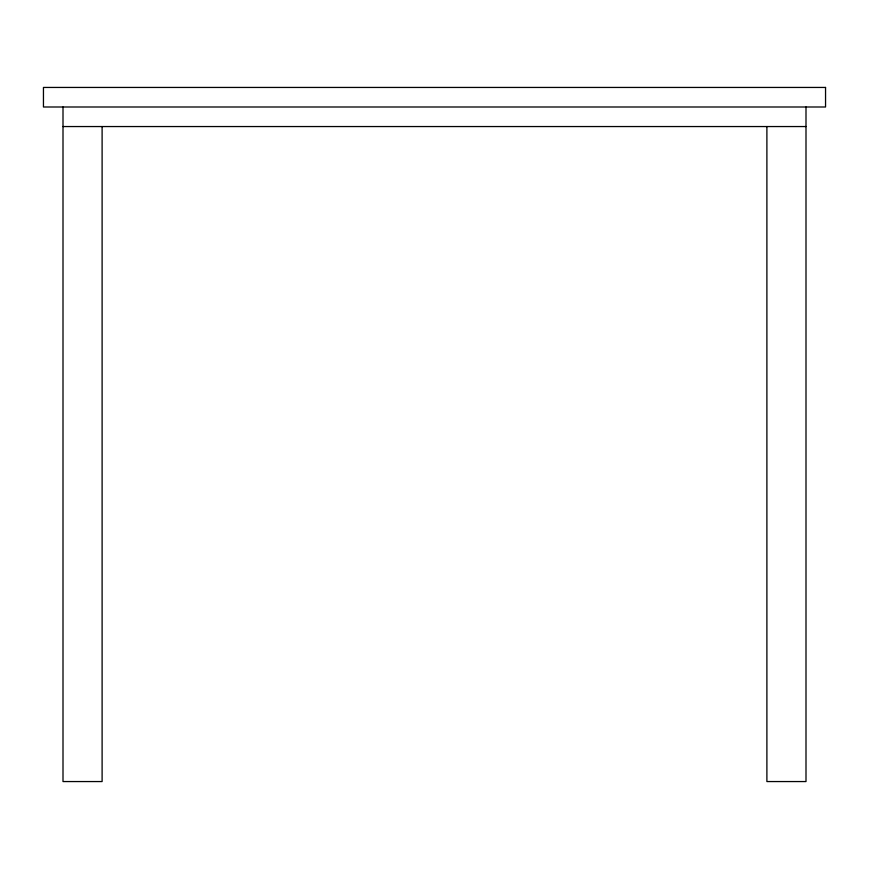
<?xml version="1.0" encoding="UTF-8"?>
<svg xmlns="http://www.w3.org/2000/svg" width="869" height="869" viewBox="0 0 869 869"><rect width="100%" height="100%" fill="white"/><g stroke="black" fill="none" stroke-linecap="round" stroke-linejoin="round"><path stroke-width="1.3" d="M63.002 126.548L805.997 126.548M805.997 106.996L805.997 781.557L766.892 781.557L766.892 126.548M102.107 126.548L102.107 781.557L63.002 781.557L63.002 106.996M825.55 87.443L43.45 87.443L43.45 106.996L825.55 106.996L825.55 87.443"/></g></svg>
